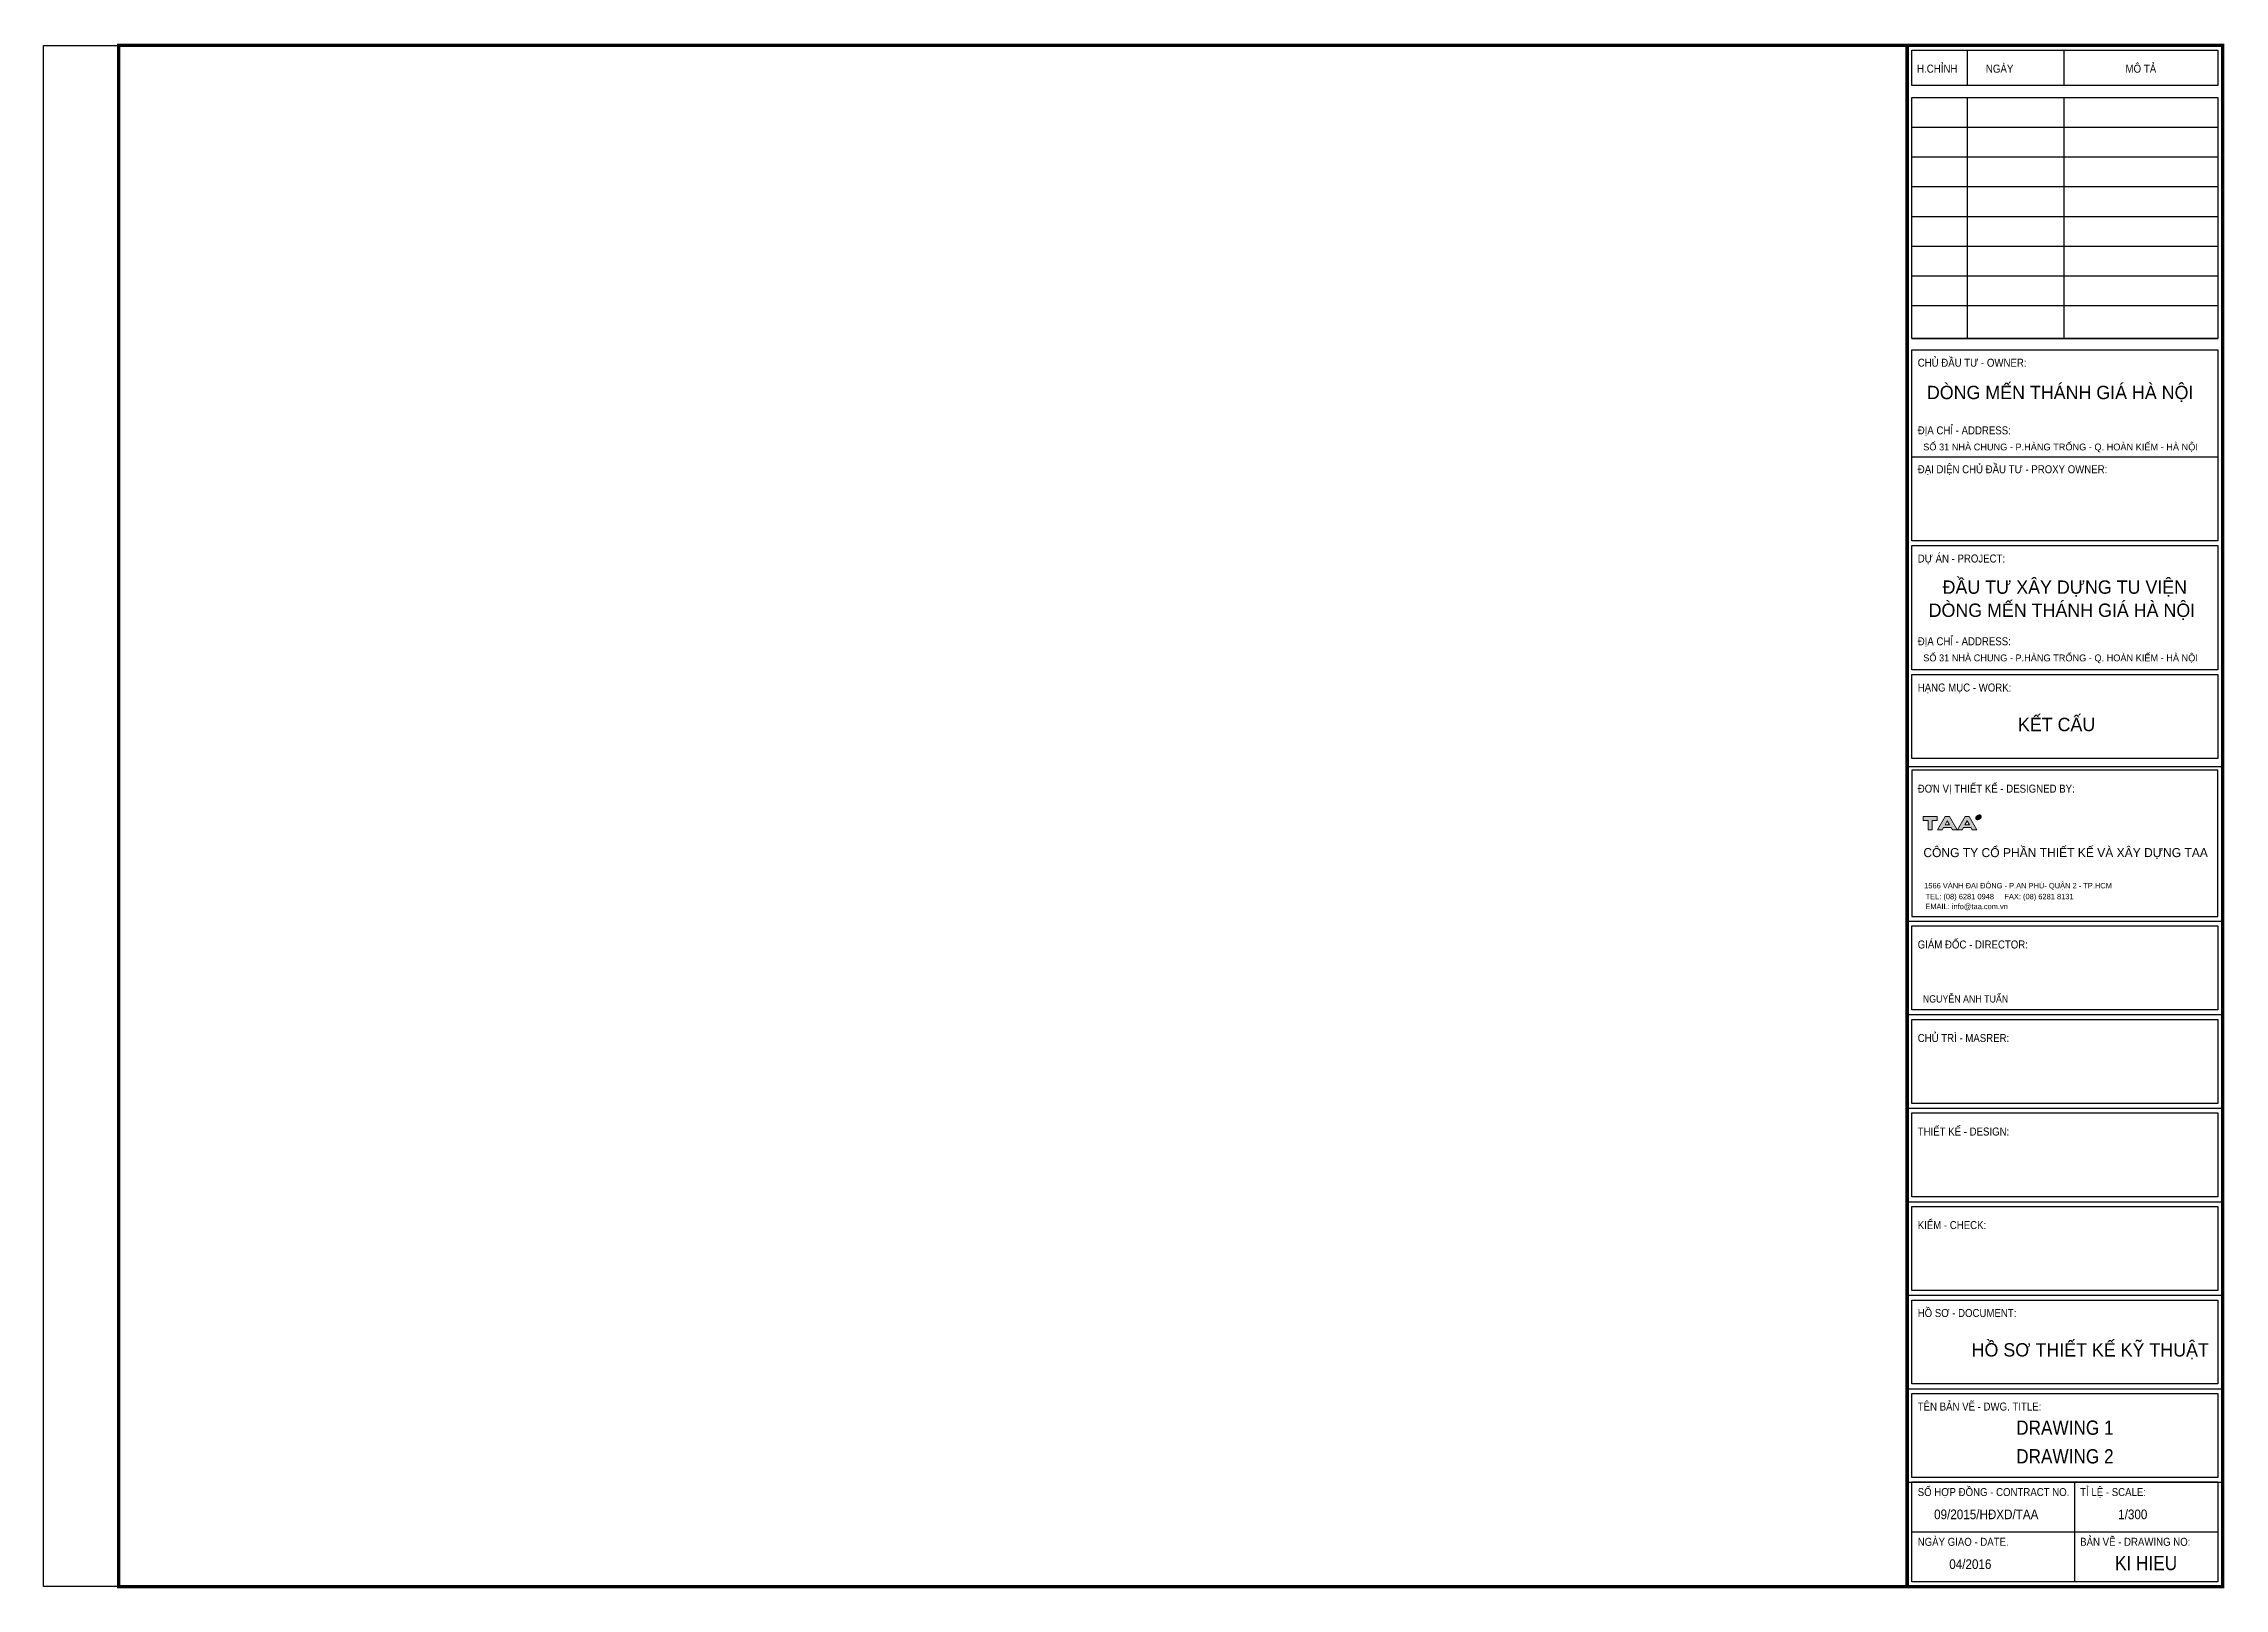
# Paper-space layout 'Layout1' of a CAD drawing. Header units: inches. Extents: x 11 to 113503, y 8 to 80378.
import ezdxf
from ezdxf.enums import TextEntityAlignment as Align

# ---------------------------------------------------------------- set-up
doc = ezdxf.new("R2010")
doc.units = ezdxf.units.IN
doc.header["$LTSCALE"] = 5
doc.header["$MEASUREMENT"] = 0
doc.layers.get('Defpoints').update_dxf_attribs({"color": 121})
doc.layers.add('00-Drawing Frame', color=7, linetype='Continuous')
doc.layers.add('00-Text', color=4, linetype='Continuous', lineweight=20)
doc.styles.add('Vni-Avo', font='VAVON.TTF', dxfattribs={"width": 0.9})
doc.styles.add('X- khung ten A2 (A)$0$VNI-AVO', font='VAVON.TTF', dxfattribs={"width": 0.9})

# ---------------------------------------------------------------- blocks, each defined once
blk = doc.blocks.new('LOGIO')
at = {"true_color": 0x001452}
h = blk.add_hatch(color=168, dxfattribs=at)
h.paths.add_polyline_path([(370012, 26775), (368622, 24355), (369461, 24355), (369715, 24797), (371059, 24797), (371313, 24355), (372151, 24355), (370761, 26775)])
h.paths.add_polyline_path([(370387, 25967), (370789, 25267), (369985, 25267)], flags=16)
h.paths.add_polyline_path([(365989, 26775), (365989, 26062), (366898, 26062), (366898, 24355), (367599, 24355), (367599, 26062), (368518, 26062), (368518, 26775)])
h.paths.add_polyline_path([(373628, 26775), (372238, 24355), (373076, 24355), (373330, 24797), (374674, 24797), (374928, 24355), (375767, 24355), (374377, 26775)])
h.paths.add_polyline_path([(374002, 25967), (374404, 25267), (373600, 25267)], flags=16)
at = {"true_color": 0xc70000}
h = blk.add_hatch(color=12, dxfattribs=at)
edge = h.paths.add_edge_path()
edge.add_ellipse((376054, 26629), major_axis=(-411, -362), ratio=0.725411, start_angle=0, end_angle=360)
at = {"color": 168, "true_color": 0x001452}
for p, q in [((365989, 26775), (368518, 26775)), ((365989, 26775), (365989, 26062)), ((366898, 26062), (365989, 26062)), ((366897, 24355), (366898, 24355)), ((366898, 24355), (366898, 26062)), ((367599, 24355), (366898, 24355)), ((368518, 26062), (367599, 26062)), ((367599, 24355), (367599, 26062)), ((368518, 26775), (368518, 26062)), ((370012, 26775), (368622, 24355)), ((369461, 24355), (368622, 24355)), ((369715, 24797), (369461, 24355)), ((369715, 24797), (371059, 24797)), ((370387, 25967), (369985, 25267)), ((369985, 25267), (370789, 25267)), ((370012, 26775), (370761, 26775)), ((370387, 25967), (370789, 25267)), ((370761, 26775), (372151, 24355)), ((371059, 24797), (371313, 24355)), ((372151, 24355), (371313, 24355)), ((373628, 26775), (372238, 24355)), ((373076, 24355), (372238, 24355)), ((373330, 24797), (373076, 24355)), ((373330, 24797), (374674, 24797)), ((374002, 25967), (373600, 25267)), ((373600, 25267), (374404, 25267)), ((373628, 26775), (374377, 26775)), ((374002, 25967), (374404, 25267)), ((374377, 26775), (375767, 24355)), ((374674, 24797), (374928, 24355)), ((375767, 24355), (374928, 24355))]:
    blk.add_line(p, q, dxfattribs=at)
at = {"color": 12, "true_color": 0xc70000}
blk.add_ellipse((376054, 26629), major_axis=(-411, -362), ratio=0.725411, dxfattribs=at)
blk = doc.blocks.new('Khung ten A3')
at = {"layer": '00-Drawing Frame', "color": 24}
for p, q in [((111223, 88821), (111226, 86772)), ((116815, 88821), (116815, 86772)), ((108036, 86092), (125723, 86092)), ((111226, 86092), (111226, 72146)), ((116815, 86092), (116815, 72146)), ((108036, 84372), (125723, 84372)), ((108036, 82652), (125723, 82652)), ((108036, 80932), (125723, 80932)), ((108036, 79212), (125723, 79212)), ((108036, 77492), (125723, 77492)), ((108036, 75772), (125723, 75772)), ((108036, 74052), (125723, 74052)), ((108036, 72146), (125723, 72146)), ((108036, 65318), (125723, 65318)), ((125723, 6033), (108036, 6033)), ((117429, 6033), (117429, 280)), ((125723, 3156), (108036, 3156))]:
    blk.add_line(p, q, dxfattribs=at)
at = {"layer": '00-Drawing Frame', "ltscale": 10, "const_width": 200}
blk.add_lwpolyline([(126000, 89100), (126003, 0), (4343, 0), (4343, 89100)], close=True, dxfattribs=at)
at = {"layer": '00-Drawing Frame'}
blk.add_lwpolyline([(126000, 89100), (126003, 0), (4346, 0), (4343, 89100)], close=True, dxfattribs=at)
at = {"layer": '00-Drawing Frame', "ltscale": 10, "const_width": 200}
blk.add_lwpolyline([(107759, 0), (107756, 89100)], dxfattribs=at)
at = {"layer": '00-Drawing Frame', "color": 24}
for points in [[(108033, 88821), (125720, 88821), (125723, 86772), (108036, 86772)], [(108036, 86092), (125723, 86092), (125723, 72146), (108036, 72146)], [(108036, 71504), (125723, 71504), (125723, 60463), (108036, 60463)], [(108036, 65318), (125723, 65318), (125723, 60463), (108036, 60463)], [(108036, 60186), (125723, 60186), (125723, 53005), (108036, 53005)], [(108036, 52728), (125723, 52728), (125723, 47874), (108036, 47874)], [(108036, 52728), (125723, 52728), (125723, 47874), (108036, 47874)], [(108036, 38749), (125723, 38749), (125723, 47205), (108036, 47205)], [(108036, 38749), (125723, 38749), (125723, 47205), (108036, 47205)], [(108036, 38196), (125723, 38196), (125723, 33342), (108036, 33342)], [(108036, 32789), (125723, 32789), (125723, 27935), (108036, 27935)], [(108036, 27383), (125723, 27383), (125723, 22528), (108036, 22528)], [(108036, 21976), (125723, 21976), (125723, 17122), (108036, 17122)], [(108036, 16569), (125723, 16569), (125723, 11715), (108036, 11715)], [(108036, 11162), (125723, 11162), (125723, 6308), (108036, 6308)], [(108036, 6033), (125723, 6033), (125723, 280), (108036, 280)]]:
    blk.add_lwpolyline(points, close=True, dxfattribs=at)
for points in [[(107759, 47409), (126003, 47409)], [(107759, 38473), (126003, 38473)], [(107759, 33067), (126003, 33067)], [(107759, 27660), (126003, 27660)], [(107759, 22253), (126003, 22253)], [(107759, 16846), (126003, 16846)], [(107759, 11440), (126003, 11440)], [(107759, 6033), (126003, 6033)]]:
    blk.add_lwpolyline(points, dxfattribs=at)
at = {"layer": 'Defpoints', "color": 173, "linetype": 'ByBlock', "ltscale": 200}
blk.add_lwpolyline([(0, 89100), (126000, 89100), (126000, 0), (0, 0)], close=True, dxfattribs=at)
at = {"layer": '00-Text', "color": 3, "xscale": 0.3175459450576454, "yscale": 0.317545807454735, "zscale": 0.3175458310992211}
blk.add_blockref('LOGIO', (-7533, 36016), dxfattribs=at)
at = {"layer": '00-Text', "color": 3, "style": 'X- khung ten A2 (A)$0$VNI-AVO', "width": 0.9}
for s, height, p in [('H.CHÆNH', 466.7, (109498, 87519)), ('NGAØY ', 466.7, (113183, 87519)), ('MOÂ TAÛ ', 466.7, (121351, 87519)), ('NGUYEÃN ANH TUAÁN', 424.28, (111134, 33766)), ('09/2015/HÑXD/TAA', 560.05, (112332, 3898)), ('1/300', 560, (120805, 3898)), ('04/2016', 560, (111412, 1021))]:
    blk.add_text(s, height=height, dxfattribs=at).set_placement(p, align=Align.CENTER)
at = {"layer": '00-Text', "color": 3, "style": 'X- khung ten A2 (A)$0$VNI-AVO', "oblique": 360, "width": 0.9}
for s, p in [('CHUÛ ÑAÀU TÖ - OWNER:', (108370, 70522)), ('ÑÒA CHÆ - ADDRESS:', (108370, 66612)), ('ÑAÏI DIEÄN CHUÛ ÑAÀU TÖ - PROXY OWNER:', (108370, 64364)), ('DÖÏ AÙN - PROJECT:', (108370, 59204)), ('ÑÒA CHÆ - ADDRESS:', (108370, 54419)), ('HAÏNG MUÏC - WORK:', (108370, 51746)), ('ÑÔN VÒ THIEÁT KEÁ - DESIGNED BY:', (108370, 45900)), ('GIAÙM ÑOÁC - DIRECTOR:', (108370, 36891)), ('CHUÛ TRÌ - MASRER:', (108370, 31485)), ('THIEÁT KEÁ - DESIGN:', (108370, 26078)), ('KIEÅM - CHECK:', (108370, 20671)), ('HOÀ SÔ - DOCUMENT:', (108370, 15587)), ('TEÂN BAÛN VEÕ - DWG. TITLE:', (108370, 10181)), ('SOÁ HÔÏP ÑOÀNG - CONTRACT NO.', (108370, 5237)), ('TÆ LEÄ - SCALE:', (117763, 5237)), ('NGAØY GIAO - DATE.', (108370, 2360)), ('BAÛN VEÕ - DRAWING NO:', (117763, 2360))]:
    blk.add_text(s, height=462.64, rotation=359.99928, dxfattribs=at).set_placement(p)
at = {"layer": '00-Text', "color": 3, "style": 'X- khung ten A2 (A)$0$VNI-AVO'}
for s, height, p in [('DOØNG MEÁN THAÙNH GIAÙ HAØ NOÄI', 771.07, (108901, 68648)), ('SOÁ 31 NHAØ CHUNG - P.HAØNG TROÁNG - Q. HOAØN KIEÁM - HAØ NOÄI', 396.55, (108689, 65684)), ('ÑAÀU TÖ XAÂY DÖÏNG TU VIEÄN', 771.07, (109807, 57396)), ('DOØNG MEÁN THAÙNH GIAÙ HAØ NOÄI', 771.07, (109001, 56060)), ('SOÁ 31 NHAØ CHUNG - P.HAØNG TROÁNG - Q. HOAØN KIEÁM - HAØ NOÄI', 396.55, (108689, 53491)), ('KEÁT CAÁU', 771.1, (114165, 49454)), ('COÂNG TY COÅ PHAÀN THIEÁT KEÁ VAØ XAÂY DÖÏNG TAA', 520.48, (108696, 42173)), ('1566 VAØNH ÑAI ÑOÂNG - P.AN PHUÙ- QUAÄN 2 - TP.HCM', 312.29, (108743, 40367)), ('TEL: (08) 6281 0948     FAX: (08) 6281 8131', 312.29, (108825, 39737)), ('EMAIL: info@taa.com.vn', 312.29, (108809, 39165)), ('HOÀ SÔ THIEÁT KEÁ KYÕ THUAÄT', 771.07, (111488, 13304))]:
    blk.add_text(s, height=height, dxfattribs=at).set_placement(p)
at = {"layer": '00-Text', "color": 2, "style": 'Vni-Avo', "width": 0.9}
for tag, p in [('DRAWING1', (116879, 8778)), ('DRAWING2', (116879, 7122)), ('DRAW', (121576, 952))]:
    blk.add_attdef(tag, text='', height=826, dxfattribs=at).set_placement(p, align=Align.CENTER)

psp = doc.layouts.get("Layout1")

# ---------------------------------------------------------------- block references
at = {"layer": '00-Drawing Frame', "xscale": 0.8999999996158294, "yscale": 0.8999999996158294, "zscale": 0.8999999996158294}
psp.add_blockref('Khung ten A3', (11, 98), dxfattribs=at).add_auto_attribs({'DRAW': 'KI HIEU', 'DRAWING2': 'DRAWING 2', 'DRAWING1': 'DRAWING 1'})

doc.saveas('drawing.dxf')
